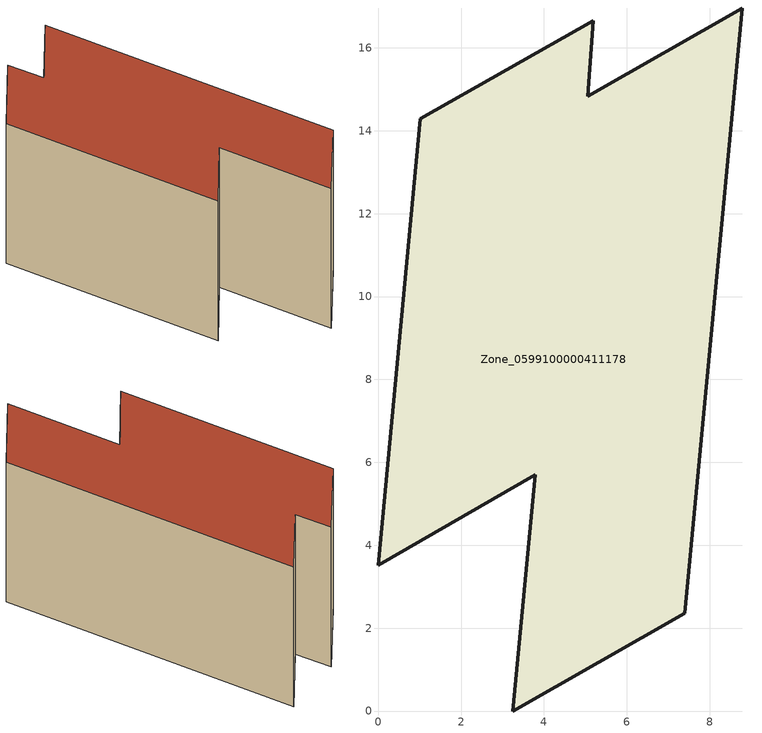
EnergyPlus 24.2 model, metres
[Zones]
Zone_0599100000411178
 floor ground (C_G): 0,3.52 1.02,14.29 5.19,16.66 5.06,14.84 8.79,16.96 7.4,2.35 3.25,0 3.79,5.7 z0
 wall outside (C_F): 5.06,14.84 5.19,16.66 1.02,14.29 0,3.52 3.79,5.7 3.25,0 7.4,2.35 8.79,16.96 5.06,14.84 z0:6.7
 roof outside (C_R): 7.4,2.35 8.79,16.96 5.06,14.84 5.19,16.66 1.02,14.29 0,3.52 3.79,5.7 3.25,0 z6.7
[BUILDING]
Pand.0599100000411178: North Axis=0; Terrain=City; Loads Convergence Tolerance Value=0.04; Temperature Convergence Tolerance Value=0.4; Solar Distribution=FullExterior; Maximum Number of Warmup Days=25; Minimum Number of Warmup Days=1
[Site:Location]
Rotterdam.The.Hague.AP_ZH_NLD Design_Conditions: Latitude=51.96; Longitude=4.45; Time Zone=1; Elevation=-4.5
[SITE:GROUNDTEMPERATURE:BUILDINGSURFACE]
18, 18, 18, 18, 18, 18, 18, 18, 18, 18, 18, 18
[MATERIAL] Thermal Absorptance=0.9; Solar Absorptance=0.7; Visible Absorptance=0.7
Name | Roughness | Thickness | Conductivity | Density | Specific Heat
G.TI.2006-2014 | MediumSmooth | 0.15 | 0.06 | 540 | 1210
F.TI.2006-2014 | Rough | 0.3 | 0.12 | 1920 | 840
R.TI.2006-2014 | MediumRough | 0.2 | 0.08 | 1500 | 1000
[CONSTRUCTION]
C_G: G.TI.2006-2014
C_F: F.TI.2006-2014
C_R: R.TI.2006-2014
[ZONE]
Zone_0599100000411178: Type=1; Multiplier=1; Ceiling Height=Autocalculate; Volume=Autocalculate; Floor Area=autocalculate; Part of Total Floor Area=Yes
[ZONEINFILTRATION:DESIGNFLOWRATE]
Infil_Zone_0599100000411178: Zone or ZoneList or Space or SpaceList=Zone_0599100000411178; Schedule=AlwaysOn; Design Flow Rate Calculation Method=Flow/Area; Flow Rate per Floor Area=0.0015; Constant Term Coefficient=1; Temperature Term Coefficient=0; Velocity Term Coefficient=0; Velocity Squared Term Coefficient=0
[HVACTEMPLATE:ZONE:IDEALLOADSAIRSYSTEM]
Zone_0599100000411178: Maximum Heating Supply Air Temperature=50; Minimum Cooling Supply Air Temperature=13; Maximum Heating Supply Air Humidity Ratio=0.0156; Minimum Cooling Supply Air Humidity Ratio=0.0077; Heating Limit=NoLimit; Cooling Limit=NoLimit; Dehumidification Control Type=ConstantSensibleHeatRatio; Cooling Sensible Heat Ratio=0.7; Dehumidification Setpoint=60; Humidification Control Type=None; Humidification Setpoint=30; Outdoor Air Method=None; Outdoor Air Flow Rate per Person=0.00944; Outdoor Air Flow Rate per Zone Floor Area=0; Outdoor Air Flow Rate per Zone=0; Demand Controlled Ventilation Type=None; Outdoor Air Economizer Type=NoEconomizer; Heat Recovery Type=None; Sensible Heat Recovery Effectiveness=0.7; Latent Heat Recovery Effectiveness=0.65
[ZONECONTROL:THERMOSTAT]
ThermostatControl_Zone_0599100000411178: Zone or ZoneList=Zone_0599100000411178; Control Type Schedule=DualSetpointControlType; Control 1=Thermostat_Zone_0599100000411178; Temperature Difference Between Cutout And Setpoint=0
[THERMOSTATSETPOINT:DUALSETPOINT]
Thermostat_Zone_0599100000411178: Heating Setpoint Temperature Schedule=HeatingSetpoint_Zone_0599100000411178; Cooling Setpoint Temperature Schedule=CoolingSetpoint_Zone_0599100000411178
[SCHEDULE:COMPACT]
HeatingSetpoint_Zone_0599100000411178: Through: 12/31, For: AllDays, Until: 24:00, 21
CoolingSetpoint_Zone_0599100000411178: Through: 12/31, For: AllDays, Until: 24:00, 24
DualSetpointControlType: Through: 12/31, For: AllDays, Until: 24:00, 4
AlwaysOn: Through: 12/31, For: AllDays, Until: 24:00, 1
